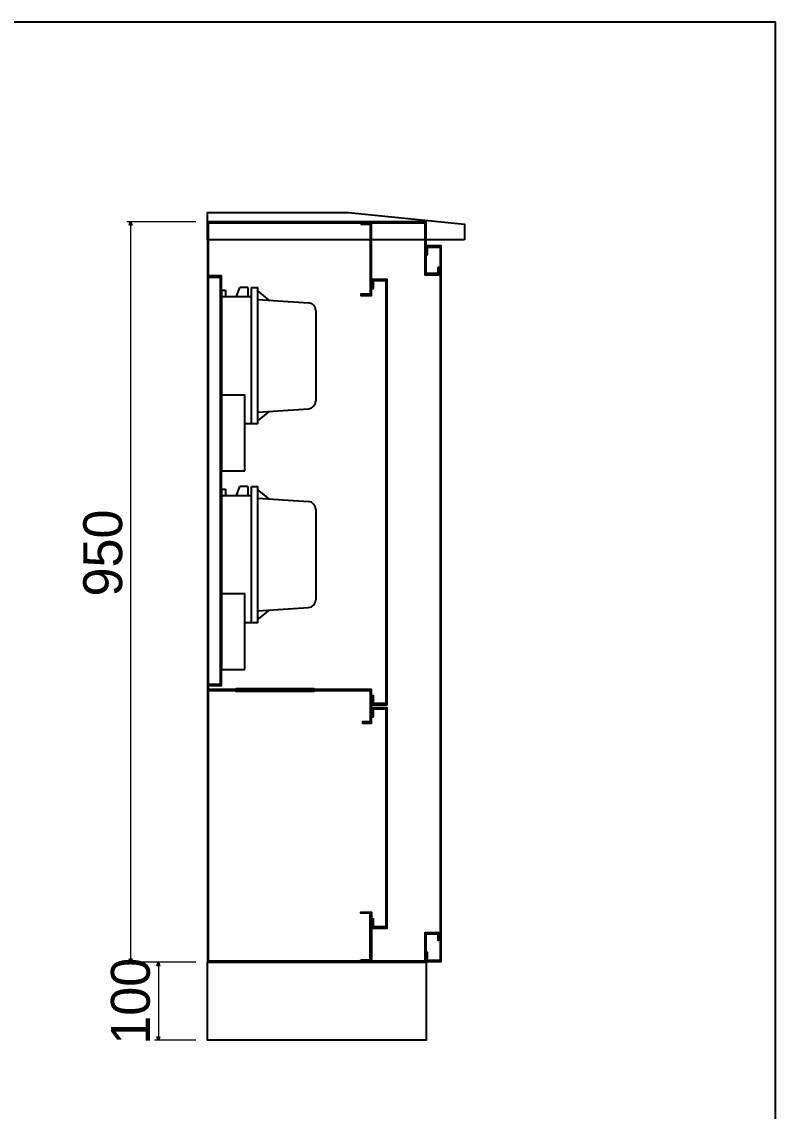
# Model space of a CAD drawing. Header units: millimetres. Extents: x 0 to 3953, y 0 to 2795.
# Drawn here: x 2986 to 3953, y 1398 to 2795 of the extents above; entities that cross this region are included whole.
import ezdxf

# ---------------------------------------------------------------- set-up
doc = ezdxf.new("R2010")
doc.units = ezdxf.units.MM
doc.layers.add('FIRE PROTECTION', color=1, linetype='Continuous')
doc.styles.add('Arial', font='arial.ttf')
doc.dimstyles.new('CNC', dxfattribs={"dimtxt": 50, "dimasz": 5, "dimexe": 5, "dimexo": 15, "dimgap": 10, "dimtad": 1, "dimdec": 0, "dimtxsty": 'Standard', "dimblk": 'OPEN30', "dimcen": 10, "dimclrd": 5, "dimclre": 5, "dimclrt": 3, "dimazin": 3, "dimtfac": 1, "dimtdec": 0, "dimtmove": 0, "dimatfit": 3, "dimldrblk": 'ARCHTICK', "dimlwd": 9, "dimlwe": 9})

# ---------------------------------------------------------------- blocks, each defined once
blk = doc.blocks.new('*D9')
at = {"color": 5, "lineweight": 9, "ltscale": 3, "transparency": 16777216}
for p, q in [((3209.4, 2538.6), (3120.8, 2538.6)), ((3125.8, 2533.6), (3125.8, 1593.6)), ((3209.4, 1588.6), (3120.8, 1588.6))]:
    blk.add_line(p, q, dxfattribs=at)
at = {"color": 0, "linetype": 'ByBlock', "lineweight": -2}
for p, q in [((3124.5, 2533.6), (3125.8, 2538.6)), ((3125.8, 2538.6), (3127.2, 2533.6)), ((3125.8, 2538.6), (3125.8, 2533.6)), ((3125.8, 1588.6), (3124.5, 1593.6)), ((3127.2, 1593.6), (3125.8, 1588.6)), ((3125.8, 1588.6), (3125.8, 1593.6))]:
    blk.add_line(p, q, dxfattribs=at)
at = {"layer": 'Defpoints', "color": 0, "ltscale": 3, "transparency": 16777216}
for p in [(3224.4, 2538.6), (3125.8, 1588.6), (3224.4, 1588.6)]:
    blk.add_point(p, dxfattribs=at)
at = {"color": 3, "ltscale": 3, "transparency": 16777216, "insert": (3090.3, 2113.6), "char_height": 50, "attachment_point": 5, "rotation": 90}
blk.add_mtext('950', dxfattribs=at)
blk = doc.blocks.new('_ArchTick')
at = {"color": 0, "const_width": 0.15}
blk.add_lwpolyline([(-0.5, -0.5), (0.5, 0.5)], dxfattribs=at)
blk = doc.blocks.new('_Open30')
at = {"color": 0, "linetype": 'ByBlock', "lineweight": -2}
for p, q in [((-1, 0.27), (0, 0)), ((0, 0), (-1, -0.27)), ((0, 0), (-1, 0))]:
    blk.add_line(p, q, dxfattribs=at)
blk = doc.blocks.new('*D10')
at = {"color": 5, "lineweight": 9, "ltscale": 3, "transparency": 16777216}
for p, q in [((3209.4, 1588.6), (3156.4, 1588.6)), ((3161.4, 1583.6), (3161.4, 1493.6)), ((3209.4, 1488.6), (3156.4, 1488.6))]:
    blk.add_line(p, q, dxfattribs=at)
at = {"color": 0, "linetype": 'ByBlock', "lineweight": -2}
for p, q in [((3160, 1583.6), (3161.4, 1588.6)), ((3161.4, 1588.6), (3162.7, 1583.6)), ((3161.4, 1588.6), (3161.4, 1583.6)), ((3161.4, 1488.6), (3160, 1493.6)), ((3162.7, 1493.6), (3161.4, 1488.6)), ((3161.4, 1488.6), (3161.4, 1493.6))]:
    blk.add_line(p, q, dxfattribs=at)
at = {"layer": 'Defpoints', "color": 0, "ltscale": 3, "transparency": 16777216}
for p in [(3224.4, 1588.6), (3161.4, 1488.6), (3224.4, 1488.6)]:
    blk.add_point(p, dxfattribs=at)
at = {"color": 3, "ltscale": 3, "transparency": 16777216, "insert": (3125.8, 1538.6), "char_height": 50, "attachment_point": 5, "rotation": 90}
blk.add_mtext('100', dxfattribs=at)
blk = doc.blocks.new('Congto1P-2')
at = {"color": 126}
for p, q in [((0, 231.6), (0, 0)), ((0, 231.6), (5, 231.6)), ((5, 231.6), (5, 223.5)), ((19.3, 223.5), (23.7, 235)), ((33.7, 235), (23.7, 235)), ((33.7, 235), (33.7, 223.5)), ((38.5, 60.2), (38.5, 235)), ((38.5, 235), (46.5, 235)), ((46.5, 60.2), (46.5, 235)), ((61, 218.9), (46.5, 230.7)), ((0, 223.5), (38.5, 223.5)), ((46.5, 219.8), (111.7, 215.5)), ((121, 205.6), (121, 89.7)), ((0, 97.7), (30, 97.7)), ((30, 0), (30, 97.7)), ((46.5, 75.4), (111.7, 79.7)), ((61, 76.3), (46.5, 64.5)), ((46.5, 60.2), (30, 60.2)), ((0, 0), (30, 0))]:
    blk.add_line(p, q, dxfattribs=at)
for centre, start, end in [((111, 205.6), 0, 86.2106), ((111, 89.7), 273.7894, 0)]:
    blk.add_arc(centre, 10, start, end, dxfattribs=at)
blk = doc.blocks.new('KHUNG CHUẨN')
at = {"color": 7}
blk.add_lwpolyline([(16919.2, -26555.2), (19889.2, -26555.2), (19889.2, -28655.2), (16919.2, -28655.2)], close=True, dxfattribs=at)
at = {"color": 3, "style": 'Arial'}
for tag, p in [('#01', (17055.6, -28580.1)), ('#02', (17431.4, -28580.1)), ('#03', (18030.6, -28580.1)), ('#08', (18751.7, -28580.1)), ('#10', (19064.8, -28580.1)), ('#09', (18753.8, -28632.6)), ('#11', (19060.3, -28625.7)), ('#12', (19806.5, -28628.9)), ('#04', (17024.8, -28634.6)), ('#05', (17308.5, -28633)), ('#06', (17632.7, -28633.7)), ('#07', (18002, -28634.7))]:
    blk.add_attdef(tag, p, '', height=20, dxfattribs=at)

msp = doc.modelspace()

# ---------------------------------------------------------------- linework, layer by layer
at = {"color": 3}
for p in [(3260.881, 1938.552), (3260.881, 1937.052), (3260.881, 1937.052)]:
    msp.add_line(p, (3260.881, 1937.052), dxfattribs=at)
at = {"color": 7}
msp.add_lwpolyline([(3519.881, 2480.052), (3519.881, 2472.052), (3504.881, 2472.052), (3504.881, 2538.552), (3224.381, 2538.552), (3224.381, 1588.552), (3504.881, 1588.552), (3504.881, 1625.052), (3519.881, 1625.052), (3519.881, 1617.052), (3521.381, 1617.052), (3521.381, 1626.552), (3503.381, 1626.552), (3503.381, 1590.052), (3225.881, 1590.052), (3225.881, 2537.052), (3503.381, 2537.052), (3503.381, 2470.552), (3521.381, 2470.552), (3521.381, 2480.052)], close=True, dxfattribs=at)
at = {"color": 3}
for points in [[(3421.381, 2535.552), (3433.381, 2535.552), (3433.381, 2445.552), (3421.381, 2445.552), (3421.381, 2444.052), (3434.881, 2444.052), (3434.881, 2537.052), (3421.381, 2537.052)], [(3421.381, 1591.552), (3433.381, 1591.552), (3433.381, 1651.552), (3421.381, 1651.552), (3421.381, 1653.052), (3434.881, 1653.052), (3434.881, 1590.052), (3421.381, 1590.052)]]:
    msp.add_lwpolyline(points, close=True, dxfattribs=at)
at = {"color": 6}
for points in [[(3506.881, 2496.052), (3506.881, 2506.052), (3522.881, 2506.052), (3522.881, 1591.052), (3506.881, 1591.052), (3506.881, 1601.052), (3505.381, 1601.052), (3505.381, 1589.552), (3524.381, 1589.552), (3524.381, 2507.552), (3505.381, 2507.552), (3505.381, 2496.052)], [(3437.381, 2453.052), (3437.381, 2463.052), (3453.381, 2463.052), (3453.381, 1920.552), (3437.381, 1920.552), (3437.381, 1930.552), (3435.881, 1930.552), (3435.881, 1919.052), (3454.881, 1919.052), (3454.881, 2464.552), (3435.881, 2464.552), (3435.881, 2453.052)], [(3437.381, 1903.552), (3437.381, 1913.552), (3453.381, 1913.552), (3453.381, 1634.052), (3437.381, 1634.052), (3437.381, 1644.052), (3435.881, 1644.052), (3435.881, 1632.552), (3454.881, 1632.552), (3454.881, 1915.052), (3435.881, 1915.052), (3435.881, 1903.552)]]:
    msp.add_lwpolyline(points, close=True, dxfattribs=at)
at = {"color": 1}
msp.add_lwpolyline([(3225.881, 2467.552), (3240.881, 2467.552), (3240.881, 1945.052), (3225.881, 1945.052), (3225.881, 1943.552), (3242.381, 1943.552), (3242.381, 2469.052), (3225.881, 2469.052)], close=True, dxfattribs=at)
at = {"color": 3}
msp.add_lwpolyline([(3225.881, 1937.052), (3433.381, 1937.052), (3433.381, 1897.052), (3423.381, 1897.052), (3423.381, 1895.552), (3434.881, 1895.552), (3434.881, 1938.552), (3225.881, 1938.552)], dxfattribs=at)
at = {"color": 2, "ltscale": 3}
msp.add_lwpolyline([(3260.881, 1939.802), (3360.881, 1939.802), (3360.881, 1935.802), (3260.881, 1935.802)], close=True, dxfattribs=at)
at = {"ltscale": 3}
msp.add_lwpolyline([(3224.381, 1588.552), (3504.881, 1588.552), (3504.881, 1488.552), (3224.381, 1488.552)], close=True, dxfattribs=at)
at = {"layer": 'FIRE PROTECTION', "linetype": 'Continuous'}
msp.add_lwpolyline([(3554.381, 2515.563), (3224.381, 2515.563), (3224.381, 2550.563), (3405.581, 2550.563), (3554.381, 2535.563)], close=True, dxfattribs=at)

# ---------------------------------------------------------------- block references
at = {"color": 3, "xscale": 1.331000000005587, "yscale": 1.331000000005587, "zscale": 1.331000000005587}
msp.add_blockref('KHUNG CHUẨN', (-22519.521, 38140.017), dxfattribs=at)
at = {"color": 7}
for p in [(3242.381, 2219.052), (3242.381, 1964.052)]:
    msp.add_blockref('Congto1P-2', p, dxfattribs=at)

# ---------------------------------------------------------------- dimensions: what is measured, and where the dimension line sits
at = {"ltscale": 3}
for base, p1, p2, picture, middle in [((3125.823, 1588.552), (3224.381, 2538.552), (3224.381, 1588.552), '*D9', (3125.823, 2113.552)), ((3161.351, 1488.552), (3224.381, 1588.552), (3224.381, 1488.552), '*D10', (3161.351, 1538.552))]:
    dim = msp.add_linear_dim(base=base, p1=p1, p2=p2, angle=90, dimstyle='CNC', dxfattribs=at)
    dim.commit()
    dim.dimension.update_dxf_attribs({"geometry": picture, "text_midpoint": middle, "dimtype": 160})

doc.saveas('drawing.dxf')
